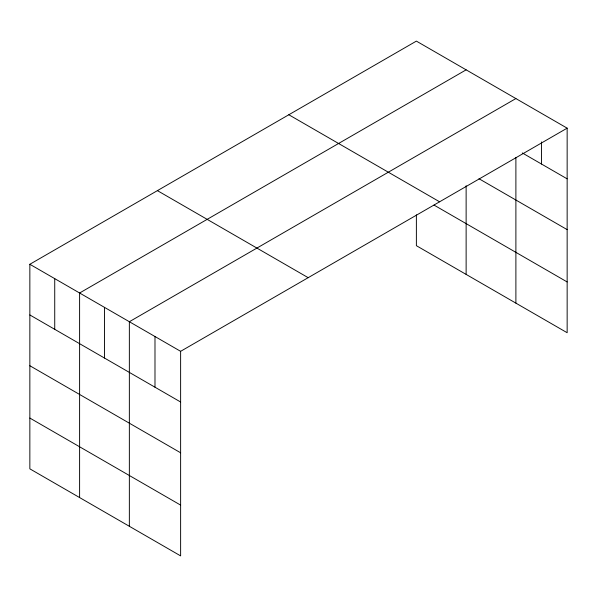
<?xml version="1.0" encoding="UTF-8"?>
<svg xmlns="http://www.w3.org/2000/svg" width="597" height="597" viewBox="0 0 597 597"><rect width="100%" height="100%" fill="white"/><g stroke="black" fill="none" stroke-linecap="round" stroke-linejoin="round"><path stroke-width="0.9" d="M567.15 128.161L180.622 351.32L180.622 555.889L29.85 468.839L29.85 264.277L416.378 41.111L567.15 128.161L567.15 332.723L416.378 245.68L416.378 214.845M515.89 157.407L515.89 303.127M466.13 69.842L79.602 293L79.602 497.562M515.89 98.565L129.355 321.723L129.355 526.293M522.293 152.944L567.15 178.846M478.973 178.719L567.15 229.621M288.821 114.758L439.593 201.801M434.034 205.092L567.15 281.948M157.407 190.63L308.179 277.68M29.85 264.277L180.622 351.32M29.85 314.955L180.622 402.005M29.85 365.737L180.622 452.787M29.85 418.057L180.622 505.107M541.516 141.929L541.516 164.048M466.13 185.734L466.13 274.404M154.989 336.521L154.989 387.207M104.482 307.365L104.482 358.043M54.73 278.635L54.73 329.32"/></g></svg>
